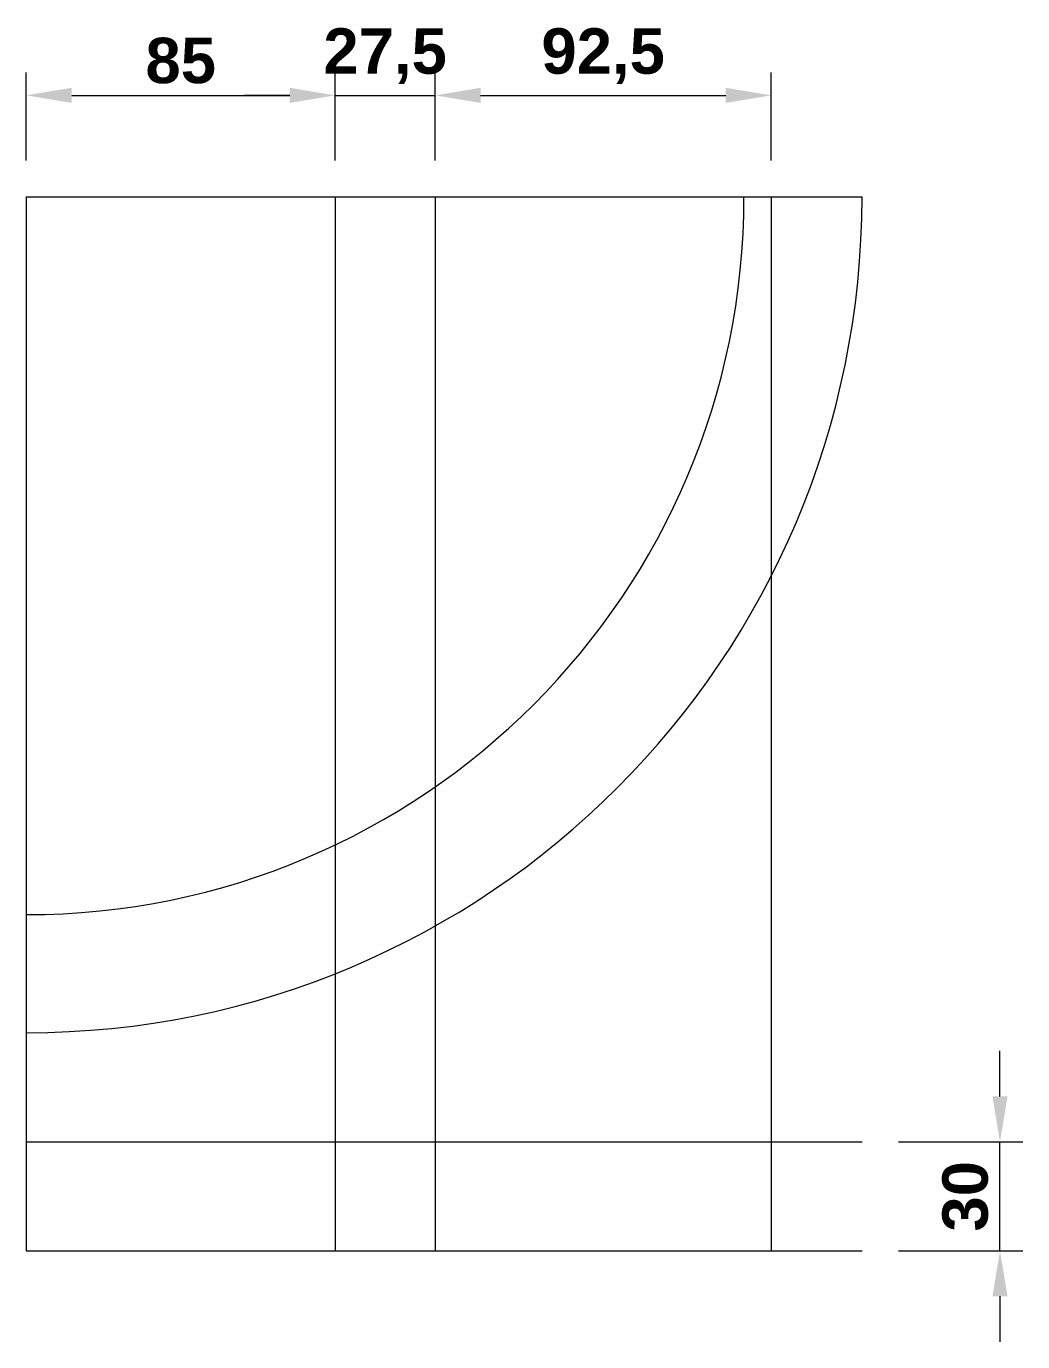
# Model space of a CAD drawing. Header units: millimetres. Extents: x 2534 to 17250, y -878 to 451.
# Drawn here: x 4690.3 to 4964.6, y -94.4 to 267.5 of the extents above; entities that cross this region are included whole.
import ezdxf

# ---------------------------------------------------------------- set-up
doc = ezdxf.new("R2010")
doc.units = ezdxf.units.MM
doc.header["$LTSCALE"] = 0.3
doc.layers.add('Contorno', color=5, linetype='Continuous', lineweight=30)
doc.layers.add('Cotas', color=7, linetype='Continuous', lineweight=9)
doc.styles.get("Standard").update_dxf_attribs({"font": ''})
doc.styles.get('Standard').set_extended_font_data('Arial', bold=True)
doc.dimstyles.new('cota annotative', dxfattribs={"dimtxt": 2.5, "dimasz": 2.5, "dimexe": 1.25, "dimexo": 2, "dimtad": 1, "dimtxsty": 'Standard', "dimcen": -5, "dimclrt": 102, "dimadec": 0, "dimazin": 0, "dimtfac": 1, "dimtmove": 0, "dimatfit": 3, "dimfxl": 1, "dimarcsym": 0})

# ---------------------------------------------------------------- blocks, each defined once
blk = doc.blocks.new('*D7')
at = {"layer": 'Cotas', "color": 0, "lineweight": -2, "transparency": 16777216}
for p, q in [((4690.35, 230.55), (4690.35, 254.71)), ((4775.35, 230.55), (4775.35, 254.71)), ((4702.85, 248.46), (4762.85, 248.46))]:
    blk.add_line(p, q, dxfattribs=at)
at = {"layer": 'Cotas', "color": 0, "transparency": 16777216}
for points in [[(4702.85, 250.54), (4702.85, 246.38), (4690.35, 248.46)], [(4762.85, 250.54), (4762.85, 246.38), (4775.35, 248.46)]]:
    blk.add_solid(points, dxfattribs=at)
at = {"layer": 'Defpoints', "color": 0, "transparency": 16777216}
for p in [(4775.35, 248.46), (4690.35, 220.55), (4775.35, 220.55)]:
    blk.add_point(p, dxfattribs=at)
at = {"layer": 'Cotas', "color": 102, "transparency": 16777216, "insert": (4732.85, 257.97), "char_height": 12.5, "attachment_point": 5}
blk.add_mtext('85', dxfattribs=at)
blk = doc.blocks.new('*D8')
at = {"layer": 'Cotas', "color": 0, "lineweight": -2, "transparency": 16777216}
for p, q in [((4775.35, 230.55), (4775.35, 254.71)), ((4802.85, 230.55), (4802.85, 254.71)), ((4762.85, 248.46), (4750.35, 248.46)), ((4775.35, 248.46), (4802.85, 248.46)), ((4815.35, 248.46), (4827.85, 248.46))]:
    blk.add_line(p, q, dxfattribs=at)
at = {"layer": 'Cotas', "color": 0, "transparency": 16777216}
for points in [[(4762.85, 250.54), (4762.85, 246.38), (4775.35, 248.46)], [(4815.35, 250.54), (4815.35, 246.38), (4802.85, 248.46)]]:
    blk.add_solid(points, dxfattribs=at)
at = {"layer": 'Defpoints', "color": 0, "transparency": 16777216}
for p in [(4802.85, 248.46), (4775.35, 220.55), (4802.85, 220.55)]:
    blk.add_point(p, dxfattribs=at)
at = {"layer": 'Cotas', "color": 102, "transparency": 16777216, "insert": (4789.1, 259.25), "char_height": 12.5, "attachment_point": 5}
blk.add_mtext('27,5', dxfattribs=at)
blk = doc.blocks.new('*D9')
at = {"layer": 'Cotas', "color": 0, "lineweight": -2, "transparency": 16777216}
for p, q in [((4802.85, 230.55), (4802.85, 254.71)), ((4895.35, 230.55), (4895.35, 254.71)), ((4815.35, 248.46), (4882.85, 248.46))]:
    blk.add_line(p, q, dxfattribs=at)
at = {"layer": 'Cotas', "color": 0, "transparency": 16777216}
for points in [[(4815.35, 250.54), (4815.35, 246.38), (4802.85, 248.46)], [(4882.85, 250.54), (4882.85, 246.38), (4895.35, 248.46)]]:
    blk.add_solid(points, dxfattribs=at)
at = {"layer": 'Defpoints', "color": 0, "transparency": 16777216}
for p in [(4895.35, 248.46), (4802.85, 220.55), (4895.35, 220.55)]:
    blk.add_point(p, dxfattribs=at)
at = {"layer": 'Cotas', "color": 102, "transparency": 16777216, "insert": (4849.1, 259.25), "char_height": 12.5, "attachment_point": 5}
blk.add_mtext('92,5', dxfattribs=at)
blk = doc.blocks.new('*D10')
at = {"layer": 'Cotas', "color": 0, "lineweight": -2, "transparency": 16777216}
for p, q in [((4958.31, -26.95), (4958.31, -14.45)), ((4930.35, -39.45), (4964.56, -39.45)), ((4958.31, -69.45), (4958.31, -39.45)), ((4930.35, -69.45), (4964.56, -69.45)), ((4958.31, -81.95), (4958.31, -94.45))]:
    blk.add_line(p, q, dxfattribs=at)
at = {"layer": 'Cotas', "color": 0, "transparency": 16777216}
for points in [[(4956.23, -26.95), (4960.39, -26.95), (4958.31, -39.45)], [(4956.23, -81.95), (4960.39, -81.95), (4958.31, -69.45)]]:
    blk.add_solid(points, dxfattribs=at)
at = {"layer": 'Defpoints', "color": 0, "transparency": 16777216}
for p in [(4920.35, -39.45), (4958.31, -39.45), (4920.35, -69.45)]:
    blk.add_point(p, dxfattribs=at)
at = {"layer": 'Cotas', "color": 102, "transparency": 16777216, "insert": (4948.8, -54.45), "char_height": 12.5, "attachment_point": 5, "rotation": 90}
blk.add_mtext('30', dxfattribs=at)

msp = doc.modelspace()

# ---------------------------------------------------------------- linework, layer by layer
at = {"layer": 'Contorno'}
for p, q in [((4690.35, 220.554), (4920.35, 220.554)), ((4690.35, 220.554), (4690.35, -69.446)), ((4775.35, 220.554), (4775.35, -69.446)), ((4802.85, 220.554), (4802.85, -69.446)), ((4895.35, 220.554), (4895.35, -69.446)), ((4690.35, -39.446), (4920.35, -39.446)), ((4690.35, -69.446), (4920.35, -69.446))]:
    msp.add_line(p, q, dxfattribs=at)
for radius in [197.5, 230]:
    msp.add_arc((4690.35, 220.554), radius, 270, 0, dxfattribs=at)

# ---------------------------------------------------------------- dimensions: what is measured, and where the dimension line sits
at = {"layer": 'Cotas'}
for base, p1, p2, picture, middle in [((4775.35, 248.459), (4690.35, 220.554), (4775.35, 220.554), '*D7', (4732.85, 257.971)), ((4895.35, 248.459), (4802.85, 220.554), (4895.35, 220.554), '*D9', (4849.1, 259.254))]:
    dim = msp.add_linear_dim(base=base, p1=p1, p2=p2, dimstyle='cota annotative', dxfattribs=at)
    dim.commit()
    dim.dimension.update_dxf_attribs({"geometry": picture, "text_midpoint": middle})
dim = msp.add_linear_dim(base=(4802.85, 248.459), p1=(4775.35, 220.554), p2=(4802.85, 220.554), dimstyle='cota annotative', dxfattribs=at)
dim.commit()
dim.dimension.update_dxf_attribs({"geometry": '*D8', "text_midpoint": (4789.1, 248.459), "dimtype": 160})
dim = msp.add_linear_dim(base=(4958.311, -39.446), p1=(4920.35, -69.446), p2=(4920.35, -39.446), angle=90, dimstyle='cota annotative', dxfattribs=at)
dim.commit()
dim.dimension.update_dxf_attribs({"geometry": '*D10', "text_midpoint": (4948.804, -54.446)})

doc.saveas('drawing.dxf')
